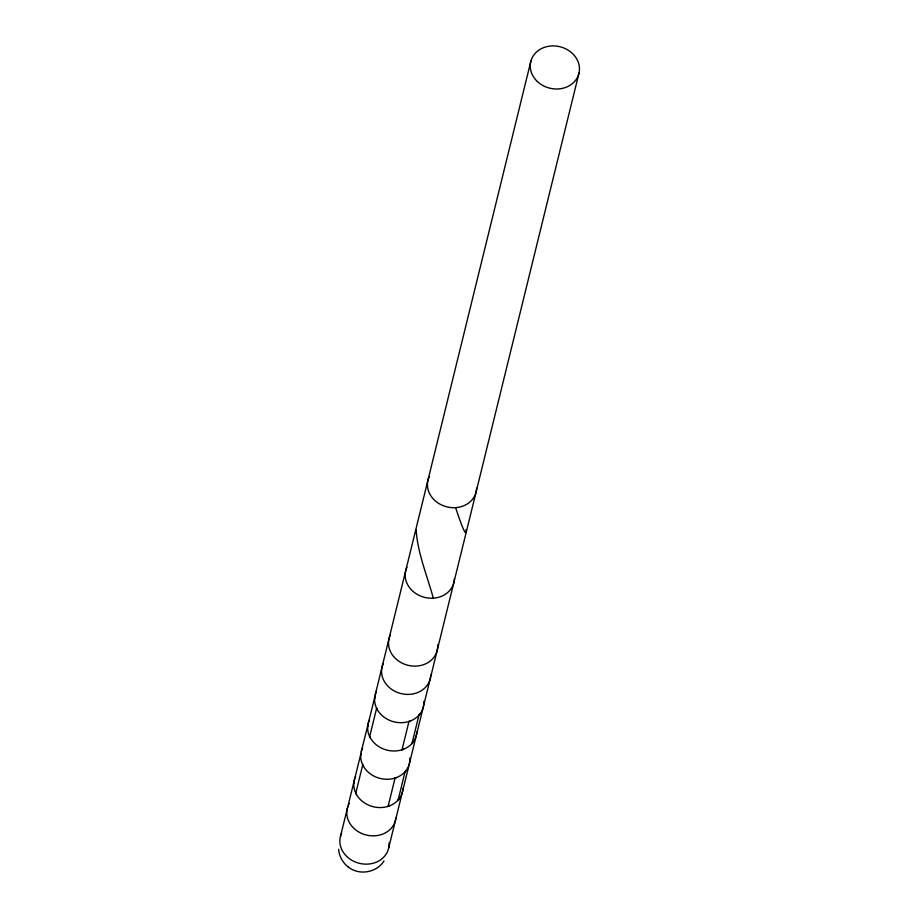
<?xml version="1.0" encoding="UTF-8"?>
<svg xmlns="http://www.w3.org/2000/svg" width="918" height="918" viewBox="0 0 918 918"><rect width="100%" height="100%" fill="white"/><g stroke="black" fill="none" stroke-linecap="round" stroke-linejoin="round"><path stroke-width="1.38" d="M353.774 783.57L353.958 781.711M360.728 755.273L360.912 753.414M367.67 726.987L367.854 725.128M374.624 698.69L374.808 696.842M340.463 836.378L360.877 753.735M361.302 751.509L374.774 697.152M375.198 694.937L530.856 61.242M355.782 793.163L362.725 764.866M369.679 736.58L376.621 708.294M388.119 806.337L395.073 778.051M402.015 749.765L408.969 721.468M398.102 800.048L405.056 771.751M411.998 743.465L418.952 715.168M388.67 847.991L409.336 763.856M409.508 763.122L423.244 707.273M423.405 706.539L579.063 72.843M384.011 860.912C376.598 872.926 358.433 875.852 347.738 866.546M418.734 715.432L419.962 713.975M411.78 743.729L413.008 742.26M404.827 772.015L406.066 770.558M397.884 800.301L399.112 798.844M408.613 721.594L410.564 720.917M401.671 749.88L403.61 749.203M394.717 778.166L396.668 777.5M387.775 806.463L389.714 805.786M416.141 529.789C417.426 552.315 427.168 575.873 433.353 598.157M338.627 849.265C339.109 856.161 342.712 862.748 348.209 866.948M376.46 707.973L377.367 709.729M369.518 736.27L370.424 738.026M362.564 764.556L363.471 766.312M355.622 792.842L356.528 794.598M455.592 507.62C455.626 507.585 467.021 543.1 465.988 529.64M402.968 788.034A24.797 21.344 13.8 0 1 373.27 806.738A24.797 21.344 13.8 0 1 355.633 776.387M409.795 761.435A24.797 21.344 13.8 0 1 379.26 778.2A24.797 21.344 13.8 0 1 362.576 748.101M409.887 758.027A24.797 21.344 13.8 0 1 409.898 760.173M416.864 731.451A24.797 21.344 13.8 0 1 387.166 750.167A24.797 21.344 13.8 0 1 369.529 719.804M423.783 701.455A24.797 21.344 13.8 0 1 395.21 722.122A24.797 21.344 13.8 0 1 376.369 691.736M454.387 578.696A24.797 21.344 13.8 0 1 434.547 598.066L432.607 598.203A24.797 21.344 13.8 0 1 406.938 567.267M476.626 488.158A24.797 21.344 13.8 0 1 456.774 507.539L454.846 507.677A24.797 21.344 13.8 0 1 429.176 476.74M437.679 644.872A24.797 21.344 13.8 0 1 409.107 665.55A24.797 21.344 13.8 0 1 390.265 635.164M430.76 674.879A24.797 21.344 13.8 0 1 401.189 693.618A24.797 21.344 13.8 0 1 383.311 663.45M395.899 818.03A24.797 21.344 13.8 0 1 366.454 835.07A24.797 21.344 13.8 0 1 347.911 806.474M348.576 804.902A24.797 21.344 13.8 0 1 349.368 803.388M389.037 842.908A24.797 21.344 13.8 0 1 360.464 863.574A24.797 21.344 13.8 0 1 341.622 833.188M537.432 81.587A24.797 21.344 13.8 0 0 578.627 74.484A24.797 21.344 13.8 0 0 548.505 46.29A24.797 21.344 13.8 0 0 537.432 81.587"/></g></svg>
